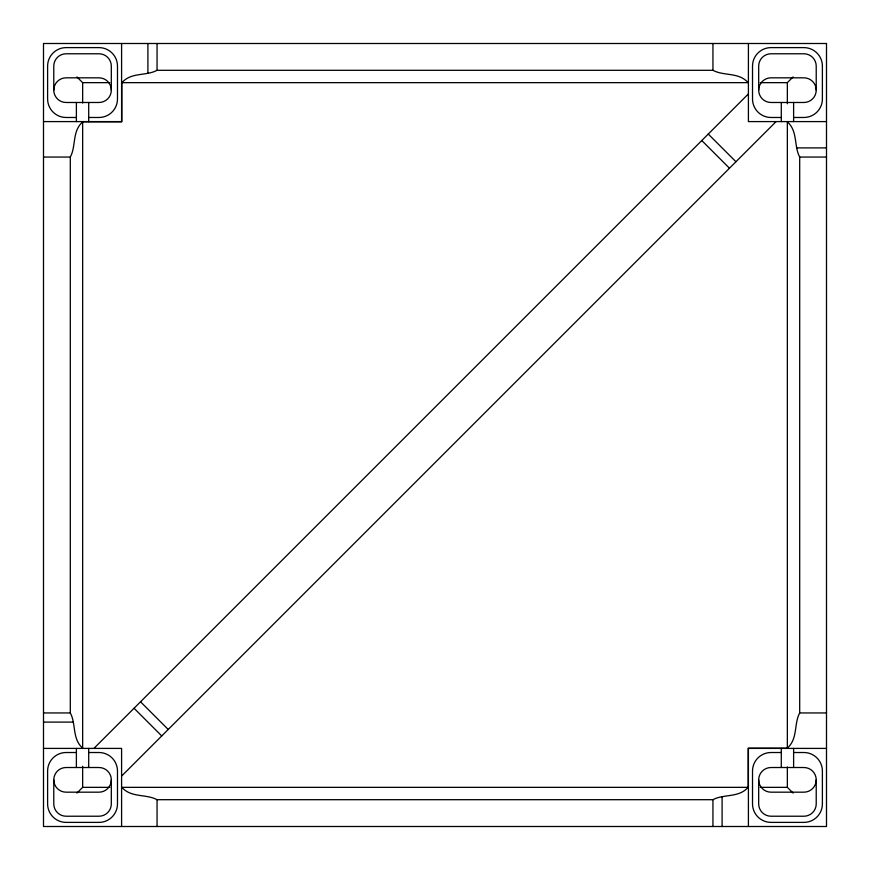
<?xml version="1.0" encoding="UTF-8"?>
<svg xmlns="http://www.w3.org/2000/svg" width="870" height="870" viewBox="0 0 870 870"><rect width="100%" height="100%" fill="white"/><g stroke="black" fill="none" stroke-linecap="round" stroke-linejoin="round"><path stroke-width="1.3" d="M70.307 157.057C76.223 146.203 71.982 131.065 82.65 122.007L82.65 748.08C72.036 738.956 76.212 723.829 70.307 712.943L70.307 157.057L43.5 157.057M157.057 70.307C146.203 76.223 131.065 71.982 122.007 82.65L748.08 82.65C738.956 72.036 723.829 76.212 712.943 70.307L157.057 70.307L157.057 43.5M94.069 748.243L748.243 94.069M76.919 793.081L82.65 787.35L109.794 787.35M760.206 82.65L787.35 82.65L793.081 76.919M121.756 775.931L775.931 121.756M712.943 799.693C723.796 793.777 738.934 798.018 747.993 787.35L121.92 787.35C131.044 797.964 146.171 793.788 157.057 799.693L712.943 799.693L712.943 826.5M799.693 712.943C793.777 723.796 798.018 738.934 787.35 747.993L787.35 121.92C797.964 131.044 793.788 146.171 799.693 157.057L799.693 712.943L826.5 712.943M76.919 76.919L82.65 82.65L109.794 82.65M76.386 117.483L66.109 117.483A18.498 18.498 0 0 1 47.611 98.984L47.611 66.109A18.498 18.498 0 0 1 66.109 47.611L98.984 47.611A18.498 18.498 0 0 1 117.483 66.109L117.483 98.984A18.498 18.498 0 0 1 98.984 117.483L88.707 117.483M781.293 117.483L771.016 117.483A18.498 18.498 0 0 1 752.517 98.984L752.517 66.109A18.498 18.498 0 0 1 771.016 47.611L803.891 47.611A18.498 18.498 0 0 1 822.389 66.109L822.389 98.984A18.498 18.498 0 0 1 803.891 117.483L793.614 117.483M43.5 121.593L121.593 121.593L121.593 43.5M826.5 121.593L748.407 121.593L748.407 43.5M82.65 121.8L121.8 121.8L121.8 82.65M796.996 147.9L826.5 147.9M799.693 157.057L826.5 157.057M43.5 712.943L70.307 712.943M43.5 722.1L73.004 722.1M787.35 748.2L748.2 748.2L748.2 787.35M43.5 748.407L121.593 748.407L121.593 826.5M826.5 748.407L748.407 748.407L748.407 826.5M76.386 752.517L66.109 752.517A18.498 18.498 0 0 0 47.611 771.016L47.611 803.891A18.498 18.498 0 0 0 66.109 822.389L98.984 822.389A18.498 18.498 0 0 0 117.483 803.891L117.483 771.016A18.498 18.498 0 0 0 98.984 752.517L88.707 752.517M781.293 752.517L771.016 752.517A18.498 18.498 0 0 0 752.517 771.016L752.517 803.891A18.498 18.498 0 0 0 771.016 822.389L803.891 822.389A18.498 18.498 0 0 0 822.389 803.891L822.389 771.016A18.498 18.498 0 0 0 803.891 752.517L793.614 752.517M760.206 787.35L787.35 787.35L793.081 793.081M708.256 134.056L735.944 161.744M701.785 140.527L729.473 168.214M140.527 701.785L168.214 729.473M134.056 708.256L161.744 735.944M816.223 90.154L816.223 66.109A12.332 12.332 0 0 0 803.891 53.777L771.016 53.777A12.332 12.332 0 0 0 758.683 66.109L758.683 90.154A12.332 12.332 0 0 0 771.016 102.486L803.891 102.486A12.332 12.332 0 0 0 816.223 90.154A12.332 12.332 0 0 0 803.891 77.822L771.016 77.822A12.332 12.332 0 0 0 758.683 90.154M816.223 779.846L816.223 803.891A12.332 12.332 0 0 1 803.891 816.223L771.016 816.223A12.332 12.332 0 0 1 758.683 803.891L758.683 779.846A12.332 12.332 0 0 1 771.016 767.514L803.891 767.514A12.332 12.332 0 0 1 816.223 779.846A12.332 12.332 0 0 1 803.891 792.178L771.016 792.178A12.332 12.332 0 0 1 758.683 779.846M793.614 102.486L793.614 121.593M793.614 748.407L793.614 767.514M787.35 82.65L787.35 103.737M787.35 766.992L787.35 787.35M781.293 102.486L781.293 121.593M781.293 748.407L781.293 767.514M722.1 796.996L722.1 826.5M712.943 43.5L712.943 70.307M157.057 799.693L157.057 826.5M147.9 43.5L147.9 73.004M111.316 90.154L111.316 66.109A12.332 12.332 0 0 0 98.984 53.777L66.109 53.777A12.332 12.332 0 0 0 53.777 66.109L53.777 90.154A12.332 12.332 0 0 0 66.109 102.486L98.984 102.486A12.332 12.332 0 0 0 111.316 90.154A12.332 12.332 0 0 0 98.984 77.822L66.109 77.822A12.332 12.332 0 0 0 53.777 90.154M111.316 779.846L111.316 803.891A12.332 12.332 0 0 1 98.984 816.223L66.109 816.223A12.332 12.332 0 0 1 53.777 803.891L53.777 779.846A12.332 12.332 0 0 1 66.109 767.514L98.984 767.514A12.332 12.332 0 0 1 111.316 779.846A12.332 12.332 0 0 1 98.984 792.178L66.109 792.178A12.332 12.332 0 0 1 53.777 779.846M88.707 102.486L88.707 121.593M88.707 748.407L88.707 767.514M82.65 82.65L82.65 103.008M82.65 766.263L82.65 787.35M76.386 102.486L76.386 121.593M76.386 748.407L76.386 767.514M826.5 43.5L43.5 43.5L43.5 826.5L826.5 826.5L826.5 43.5"/></g></svg>
